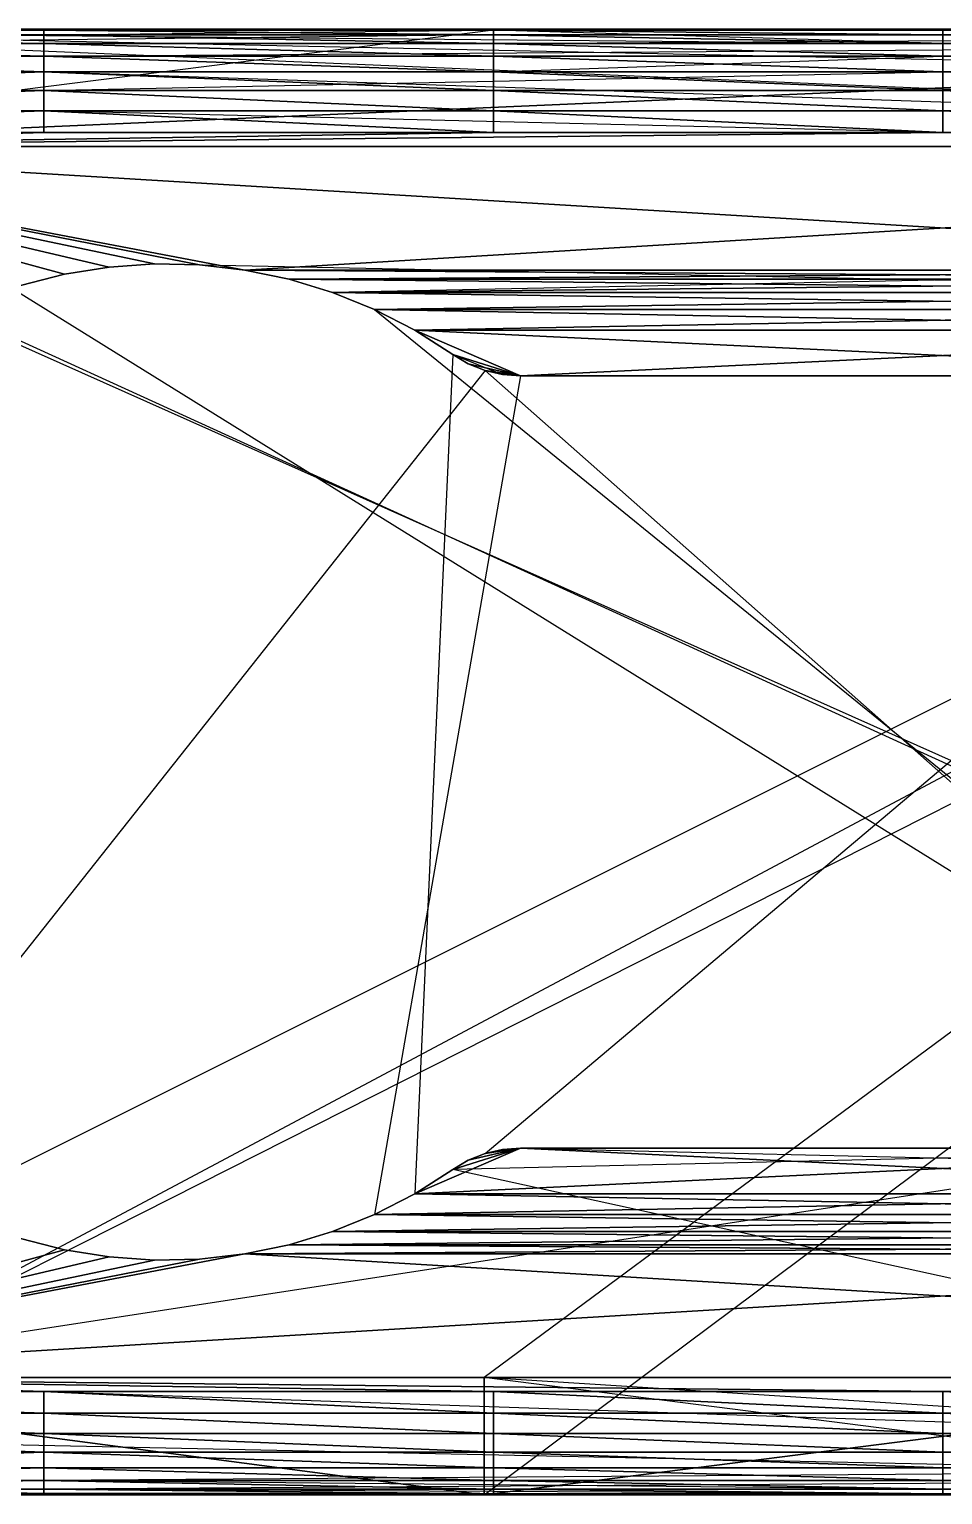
# Model space of a CAD drawing. Extents: x -1 to 48, y -1.5 to 23.
# Drawn here: x 8.25 to 23.5, y -1.47 to 23.01 of the extents above; entities that cross this region are included whole.
import ezdxf

# ---------------------------------------------------------------- set-up
doc = ezdxf.new("R2010")
doc.units = 0
doc.layers.get('0').update_dxf_attribs({"linetype": 'CONTINUOUS'})

msp = doc.modelspace()

# ---------------------------------------------------------------- linework, layer by layer
at = {"color": 7}
for points in [[(46.024, 23.012, 9.791), (0.984, 0.492, 9.791), (-0.974, 0.492, 9.791), (0.984, 21.054, 9.791), (0.984, 0.492, 9.791), (-0.274, 22.554, 9.791), (0.005, 22.75, 9.791), (0.984, 23.012, 9.791), (-0.274, 22.554, 9.791), (0.984, 23.012, 9.791), (0.005, 22.75, 9.791), (0.314, 22.894, 9.791), (0.984, 23.012, 9.791), (0.644, 22.982, 9.791), (0.984, 23.012, 9.791), (0.314, 22.894, 9.791), (0.644, 22.982, 9.791), (47.283, 22.554, 9.791)], [(31.011, 22.301, -2.489), (23.504, 22.564, -2.226), (31.011, 22.564, -2.226), (23.504, 22.773, -1.918), (23.504, 22.564, -2.226), (15.998, 22.773, -1.918), (23.504, 22.773, -1.918), (15.998, 22.919, -1.575), (15.998, 22.773, -1.918), (8.491, 22.919, -1.575), (15.998, 22.919, -1.575), (8.491, 22.998, -1.212), (8.491, 22.919, -1.575), (0.984, 22.982, -1.319), (8.491, 22.998, -1.212), (0.984, 23.012, -0.979), (0.984, 22.982, -1.319), (0.984, 22.982, -1.319), (8.491, 22.919, -1.575), (8.491, 22.998, -1.212), (0.984, 22.982, -1.319), (46.024, 22.033, -2.675)], [(46.024, 23.012, -0.979), (0.984, 23.012, -0.979), (23.504, 22.998, -1.212), (46.024, 23.012, -0.979), (23.504, 22.998, -1.212), (0.984, 23.012, -0.979), (15.998, 22.998, -1.212), (23.504, 22.998, -1.212), (23.504, 22.919, -1.575), (15.998, 22.998, -1.212), (15.998, 22.919, -1.575), (23.504, 22.919, -1.575), (23.504, 22.773, -1.918), (23.504, 22.919, -1.575), (15.998, 22.919, -1.575), (23.504, 22.773, -1.918), (15.998, 22.998, -1.212), (0.984, 23.012, -0.979), (8.491, 22.998, -1.212), (15.998, 22.998, -1.212), (15.998, 22.919, -1.575), (15.998, 22.998, -1.212), (8.491, 22.998, -1.212), (15.998, 22.919, -1.575), (0.984, 22.75, -1.958)], [(0.984, 23.012, -0.979), (46.024, 23.012, -0.979), (0.984, 23.012, 9.791)], [(0.984, 23.012, 9.791), (46.024, 23.012, -0.979)], [(46.024, 23.012, 9.791), (0.984, 23.012, 9.791), (32.325, 3.561, -2.937)], [(0.984, 21.054, 9.791), (46.024, 23.012, 9.791), (0.984, 21.054, 9.791)], [(0.984, 23.012, 9.791), (46.024, 23.012, 9.791)], [(46.024, 21.054, 9.791), (0.984, 21.054, 9.791), (46.024, 23.012, 9.791)], [(46.024, 23.012, -0.979), (23.504, 22.998, -1.212), (31.011, 22.998, -1.212)], [(38.518, 22.919, -1.575), (8.491, 22.919, -1.575), (15.998, 22.773, -1.918), (15.998, 22.919, -1.575), (8.491, 22.919, -1.575), (15.998, 22.998, -1.212), (23.504, 22.919, -1.575), (23.504, 22.998, -1.212), (15.998, 22.998, -1.212), (0.644, 21.054, -2.908)], [(0.901, 22.972, -1.365), (46.364, 21.054, -2.908)], [(31.011, 21.992, -2.698), (23.504, 22.301, -2.489), (31.011, 22.301, -2.489), (23.504, 22.564, -2.226), (23.504, 22.301, -2.489), (15.998, 22.564, -2.226), (23.504, 22.564, -2.226), (15.998, 22.773, -1.918), (15.998, 22.564, -2.226), (8.491, 22.773, -1.918), (15.998, 22.773, -1.918), (8.491, 22.919, -1.575), (8.491, 22.773, -1.918), (0.984, 22.894, -1.649), (8.491, 22.919, -1.575), (0.984, 22.982, -1.319)], [(0.984, 22.894, -1.649), (8.491, 22.773, -1.918), (8.491, 22.919, -1.575), (0.984, 22.894, -1.649)], [(0.984, 22.75, -1.958), (8.491, 22.773, -1.918), (0.984, 22.894, -1.649), (8.491, 22.773, -1.918), (0.984, 22.75, -1.958), (8.491, 22.564, -2.226), (8.491, 22.773, -1.918), (15.998, 22.564, -2.226), (8.491, 22.564, -2.226), (15.998, 22.301, -2.489), (15.998, 22.564, -2.226), (23.504, 22.301, -2.489), (15.998, 22.301, -2.489), (23.504, 21.992, -2.698), (23.504, 22.301, -2.489), (31.011, 21.992, -2.698), (23.504, 21.992, -2.698), (31.011, 21.65, -2.844)], [(38.518, 22.773, -1.918), (15.998, 22.773, -1.918), (23.504, 22.564, -2.226), (23.504, 22.773, -1.918), (15.998, 22.773, -1.918), (8.491, 22.773, -1.918), (8.491, 22.564, -2.226), (15.998, 22.564, -2.226), (8.491, 22.773, -1.918), (15.998, 22.773, -1.918), (8.491, 22.773, -1.918), (15.998, 22.564, -2.226), (15.998, 22.773, -1.918), (38.518, 22.919, -1.575)], [(31.011, 22.564, -2.226), (23.504, 22.564, -2.226), (15.998, 22.564, -2.226), (15.998, 22.301, -2.489), (23.504, 22.301, -2.489), (15.998, 22.564, -2.226), (23.504, 22.564, -2.226), (15.998, 22.564, -2.226), (23.504, 22.301, -2.489), (23.504, 22.564, -2.226), (8.491, 22.564, -2.226), (8.491, 22.301, -2.489), (15.998, 22.301, -2.489), (8.491, 22.564, -2.226), (38.518, 22.773, -1.918)], [(46.257, 22.998, 3.427), (15.847, 0.492, 9.791), (15.847, 0.492, 4.896), (15.847, -1.466, 9.791), (15.847, 0.492, 9.791), (15.847, -1.466, 9.791), (15.847, 0.492, 4.896), (15.847, -1.466, 4.896), (15.847, -1.466, 9.791), (31.216, 0.492, 4.896)], [(31.011, 22.919, -1.575), (23.504, 22.998, -1.212), (23.504, 22.919, -1.575), (31.011, 22.919, -1.575)], [(31.011, 22.919, -1.575), (23.504, 22.998, -1.212), (31.011, 22.919, -1.575)], [(31.011, 22.998, -1.212), (23.504, 22.998, -1.212), (38.518, 22.919, -1.575)], [(31.011, 22.773, -1.918), (23.504, 22.919, -1.575), (23.504, 22.773, -1.918), (31.011, 22.773, -1.918)], [(31.011, 22.773, -1.918), (23.504, 22.919, -1.575), (31.011, 22.773, -1.918)], [(31.011, 22.919, -1.575), (23.504, 22.919, -1.575), (38.518, 22.773, -1.918)], [(31.011, 22.773, -1.918), (23.504, 22.773, -1.918), (31.011, 22.564, -2.226)], [(46.467, 22.76, -1.832), (0.984, -1.466, 9.791)], [(0.984, 22.554, -2.238), (8.491, 22.564, -2.226), (0.984, 22.75, -1.958), (8.491, 22.564, -2.226), (0.984, 22.554, -2.238), (8.491, 22.301, -2.489), (8.491, 22.564, -2.226), (15.998, 22.301, -2.489), (8.491, 22.301, -2.489), (15.998, 21.992, -2.698), (15.998, 22.301, -2.489), (23.504, 21.992, -2.698), (15.998, 21.992, -2.698), (23.504, 21.65, -2.844), (23.504, 21.992, -2.698), (31.011, 21.65, -2.844), (23.504, 21.65, -2.844), (31.011, 21.286, -2.924)], [(38.518, 21.286, -2.924), (0.984, 22.554, -2.238)], [(0.984, 22.313, -2.479), (8.491, 22.301, -2.489), (0.984, 22.554, -2.238), (8.491, 22.301, -2.489), (0.984, 22.313, -2.479)], [(38.518, 22.301, -2.489), (15.998, 22.301, -2.489), (15.998, 21.992, -2.698), (23.504, 21.992, -2.698), (15.998, 22.301, -2.489), (23.504, 22.564, -2.226), (31.011, 22.301, -2.489)], [(0.984, 22.033, -2.675), (8.491, 22.301, -2.489), (8.491, 21.992, -2.698), (0.984, 22.033, -2.675)], [(0.984, 21.054, -2.937), (8.491, 21.286, -2.924), (15.998, 21.286, -2.924), (0.984, 21.054, -2.937), (23.504, 21.286, -2.924), (15.998, 21.286, -2.924), (15.998, 21.65, -2.844), (23.504, 21.286, -2.924), (23.504, 21.65, -2.844), (15.998, 21.65, -2.844), (15.998, 21.992, -2.698), (15.998, 21.65, -2.844), (23.504, 21.65, -2.844), (15.998, 21.992, -2.698), (15.998, 21.992, -2.698), (8.491, 21.992, -2.698), (15.998, 21.65, -2.844), (15.998, 21.992, -2.698), (15.998, 21.992, -2.698), (8.491, 22.301, -2.489), (8.491, 21.992, -2.698), (15.998, 21.992, -2.698), (8.491, 21.992, -2.698), (8.491, 22.301, -2.489), (0.984, 22.033, -2.675), (8.491, 21.992, -2.698), (8.491, 21.992, -2.698), (0.984, 21.724, -2.819), (8.491, 21.65, -2.844), (8.491, 21.992, -2.698), (15.998, 21.65, -2.844), (8.491, 21.65, -2.844), (15.998, 21.286, -2.924), (15.998, 21.65, -2.844), (23.504, 21.286, -2.924), (15.998, 21.65, -2.844), (15.998, 21.286, -2.924), (23.504, 21.286, -2.924), (8.491, 21.65, -2.844), (0.984, 21.394, -2.908), (8.491, 21.286, -2.924), (8.491, 21.65, -2.844), (15.998, 21.286, -2.924), (8.491, 21.286, -2.924), (0.984, 21.054, -2.937), (15.998, 21.286, -2.924), (15.998, 21.286, -2.924), (8.491, 21.65, -2.844), (8.491, 21.286, -2.924), (15.998, 21.286, -2.924), (0.984, 21.054, -2.937), (46.024, 21.054, -2.937), (23.504, 21.286, -2.924), (0.984, 21.054, -2.937), (23.504, 21.286, -2.924), (46.024, 21.054, -2.937)], [(31.011, 21.286, -2.924), (23.504, 21.286, -2.924), (23.504, 21.65, -2.844), (23.504, 21.286, -2.924), (31.011, 21.286, -2.924), (23.504, 21.65, -2.844), (23.504, 21.992, -2.698), (23.504, 21.65, -2.844), (31.011, 21.65, -2.844), (23.504, 21.992, -2.698), (8.491, 21.992, -2.698), (8.491, 21.65, -2.844), (15.998, 21.65, -2.844), (8.491, 21.992, -2.698), (23.504, 22.301, -2.489), (23.504, 21.992, -2.698), (31.011, 21.992, -2.698), (23.504, 22.301, -2.489), (31.011, 22.301, -2.489), (23.504, 22.301, -2.489), (31.011, 21.992, -2.698)], [(0.984, 21.724, -2.819), (8.491, 21.992, -2.698), (8.491, 21.65, -2.844), (0.984, 21.724, -2.819)], [(0.984, 21.394, -2.908), (8.491, 21.65, -2.844), (8.491, 21.286, -2.924), (0.984, 21.394, -2.908)], [(0.901, -1.426, -1.365), (46.024, 21.394, -2.908)], [(47.731, 0.05, -1.832), (0.644, 21.054, -2.908)], [(46.024, 21.054, -2.937), (0.984, 21.054, -2.937), (35.165, 18.991, -2.937), (11.844, 18.991, -2.937), (0.984, 21.054, -2.937), (11.092, 19.077, -2.937), (11.844, 18.991, -2.937), (11.844, 18.991, -2.937), (35.165, 18.991, -2.937), (0.984, 21.054, -2.937), (11.844, 18.991, -2.937), (11.844, 18.991, -2.937), (34.423, 18.838, -2.937)], [(8.098, 18.732, -2.937), (8.832, 18.92, -2.937), (0.984, 21.054, -2.937)], [(0.984, 21.054, -2.937), (8.832, 18.92, -2.937), (9.579, 19.041, -2.937), (0.984, 21.054, -2.937), (10.335, 19.093, -2.937), (0.984, 21.054, -2.937), (9.579, 19.041, -2.937), (10.335, 19.093, -2.937), (10.335, 19.093, -2.937), (11.092, 19.077, -2.937), (0.984, 21.054, -2.937), (10.335, 19.093, -2.937), (33.699, 18.618, -2.937), (13.31, 18.618, -2.937), (32.997, 18.333, -2.937)], [(31.216, -1.466, 4.896), (15.847, -1.466, 4.896), (46.024, 21.054, 0), (0.984, 21.054, 0), (46.024, 21.054, 9.791)], [(46.024, 21.054, 9.791), (0.984, 21.054, 0), (0.984, 21.054, 9.791), (46.024, 21.054, 9.791), (0.984, 21.054, 0), (0.984, 0.492, 0), (0.984, 21.054, 9.791), (0.984, 21.054, 0), (0.984, 21.054, 9.791), (0.984, 0.492, 0), (0.984, 0.492, 9.791), (0.984, 21.054, 9.791), (46.024, 0.492, 0)], [(0.984, 21.054, 0), (8.832, 18.92, 0), (8.098, 18.732, 0), (8.832, 18.92, 0), (0.984, 21.054, 0), (9.579, 19.041, 0), (8.832, 18.92, 0), (9.579, 19.041, 0), (0.984, 21.054, 0), (10.335, 19.093, 0), (9.579, 19.041, 0), (10.335, 19.093, 0), (0.984, 21.054, 0), (11.092, 19.077, 0), (10.335, 19.093, 0), (11.092, 19.077, 0), (0.984, 21.054, 0), (11.844, 18.991, 0), (11.092, 19.077, 0), (11.844, 18.991, 0), (0.984, 21.054, 0), (46.024, 21.054, 0), (11.844, 18.991, 0), (35.165, 18.991, 0)], [(35.165, 18.991, 0), (11.844, 18.991, 0), (46.024, 21.054, 0)], [(8.098, 18.732, 0), (8.832, 18.92, 0), (8.098, 18.732, -2.937), (8.832, 18.92, -2.937), (8.832, 18.92, 0), (9.579, 19.041, 0), (8.832, 18.92, -2.937), (9.579, 19.041, -2.937), (9.579, 19.041, 0), (10.335, 19.093, 0), (9.579, 19.041, -2.937), (10.335, 19.093, -2.937), (10.335, 19.093, 0), (11.092, 19.077, 0), (10.335, 19.093, -2.937), (11.092, 19.077, -2.937), (11.092, 19.077, 0), (11.844, 18.991, 0), (11.092, 19.077, -2.937), (11.844, 18.991, -2.937), (11.844, 18.991, 0), (12.585, 18.838, 0), (11.844, 18.991, -2.937), (12.585, 18.838, -2.937), (12.585, 18.838, 0), (13.31, 18.618, 0), (12.585, 18.838, -2.937), (13.31, 18.618, -2.937), (13.31, 18.618, 0), (14.011, 18.333, 0), (13.31, 18.618, -2.937), (14.011, 18.333, -2.937), (14.011, 18.333, 0), (14.684, 17.985, 0), (14.011, 18.333, -2.937), (14.684, 17.985, -2.937), (14.684, 17.985, 0), (15.322, 17.578, 0), (14.684, 17.985, -2.937), (15.322, 17.578, -2.937), (14.684, 17.985, -2.937), (15.322, 17.578, 0), (15.322, 17.578, -2.937), (14.684, 3.561, -2.937), (14.011, 3.213, 0), (14.011, 3.213, -2.937), (14.684, 3.561, -2.937), (14.011, 3.213, -2.937), (13.31, 2.928, 0), (13.31, 2.928, -2.937), (14.011, 3.213, -2.937), (13.31, 2.928, -2.937), (12.585, 2.708, 0), (12.585, 2.708, -2.937), (13.31, 2.928, -2.937), (12.585, 2.708, -2.937), (11.844, 2.555, 0), (11.844, 2.555, -2.937), (12.585, 2.708, -2.937), (11.844, 2.555, -2.937), (11.092, 2.469, 0), (11.092, 2.469, -2.937), (11.844, 2.555, -2.937), (11.092, 2.469, -2.937), (10.335, 2.453, 0), (10.335, 2.453, -2.937), (11.092, 2.469, -2.937), (10.335, 2.453, -2.937), (9.579, 2.505, 0), (9.579, 2.505, -2.937), (10.335, 2.453, -2.937), (9.579, 2.505, -2.937), (8.832, 2.626, 0), (8.832, 2.626, -2.937), (9.579, 2.505, -2.937), (8.832, 2.626, -2.937), (8.098, 2.814, 0)], [(8.098, 18.732, -2.937), (8.832, 18.92, 0), (8.832, 18.92, -2.937), (8.098, 18.732, -2.937), (8.832, 18.92, -2.937), (9.579, 19.041, 0), (9.579, 19.041, -2.937), (8.832, 18.92, -2.937), (9.579, 19.041, -2.937), (10.335, 19.093, 0), (10.335, 19.093, -2.937), (9.579, 19.041, -2.937), (10.335, 19.093, -2.937), (11.092, 19.077, 0), (11.092, 19.077, -2.937), (10.335, 19.093, -2.937), (11.092, 19.077, -2.937), (11.844, 18.991, 0), (11.844, 18.991, -2.937), (11.092, 19.077, -2.937), (11.844, 18.991, -2.937), (12.585, 18.838, 0), (12.585, 18.838, -2.937), (11.844, 18.991, -2.937), (12.585, 18.838, -2.937), (13.31, 18.618, 0), (13.31, 18.618, -2.937), (12.585, 18.838, -2.937), (13.31, 18.618, -2.937), (14.011, 18.333, 0), (14.011, 18.333, -2.937), (13.31, 18.618, -2.937), (14.011, 18.333, -2.937), (14.684, 17.985, 0), (14.684, 17.985, -2.937), (14.011, 18.333, -2.937), (31.686, 3.968, -2.937)], [(36.674, 19.093, 0), (13.31, 18.618, 0), (33.699, 18.618, 0), (14.011, 18.333, 0), (13.31, 18.618, 0), (14.011, 18.333, 0), (32.997, 18.333, 0), (14.684, 17.985, 0), (14.011, 18.333, 0), (32.325, 17.985, 0)], [(35.165, 18.991, -2.937), (11.844, 18.991, -2.937), (11.844, 18.991, -2.937), (12.585, 18.838, -2.937), (34.423, 18.838, -2.937), (11.844, 18.991, -2.937), (34.423, 18.838, -2.937), (12.585, 18.838, -2.937), (33.699, 18.618, -2.937)], [(35.165, 18.991, 0), (12.585, 18.838, 0), (11.844, 18.991, 0), (35.165, 18.991, 0)], [(34.423, 18.838, 0), (12.585, 18.838, 0), (35.165, 18.991, 0), (12.585, 18.838, 0), (34.423, 18.838, 0), (13.31, 18.618, 0), (12.585, 18.838, 0), (13.31, 18.618, 0), (34.423, 18.838, 0)], [(33.699, 18.618, -2.937), (12.585, 18.838, -2.937), (13.31, 18.618, -2.937), (33.699, 18.618, -2.937)], [(32.997, 18.333, -2.937), (13.31, 18.618, -2.937), (14.011, 18.333, -2.937), (32.997, 18.333, -2.937)], [(33.699, 18.618, 0), (13.31, 18.618, 0), (14.011, 18.333, 0), (33.699, 18.618, 0)], [(32.325, 17.985, -2.937), (14.011, 18.333, -2.937), (14.684, 17.985, -2.937), (32.325, 17.985, -2.937)], [(32.997, 18.333, -2.937), (14.011, 18.333, -2.937), (32.325, 17.985, -2.937)], [(32.997, 18.333, 0), (14.011, 18.333, 0), (14.684, 17.985, 0), (32.997, 18.333, 0)], [(32.997, 18.333, -2.937), (14.684, 17.985, -2.937), (15.322, 17.578, -2.937), (16.45, 17.221, -2.937), (14.684, 17.985, -2.937), (16.45, 17.221, -2.937), (15.322, 17.578, -2.937), (15.58, 17.425, -2.937), (16.45, 17.221, -2.937), (15.859, 17.312, -2.937), (16.45, 17.221, -2.937), (15.58, 17.425, -2.937), (15.859, 17.312, -2.937), (15.859, 17.312, -2.937), (16.151, 17.244, -2.937), (16.45, 17.221, -2.937), (15.859, 17.312, -2.937), (30.559, 4.325, -2.937)], [(30.559, 17.221, 0), (16.45, 17.221, 0), (16.45, 17.221, 0), (14.684, 17.985, 0), (32.325, 17.985, 0), (16.45, 17.221, 0), (16.45, 17.221, 0), (15.322, 17.578, 0), (14.684, 17.985, 0), (16.45, 17.221, 0), (16.45, 17.221, 0), (15.58, 17.425, 0), (15.322, 17.578, 0), (16.45, 17.221, 0), (16.45, 17.221, 0), (15.859, 17.312, 0), (15.58, 17.425, 0), (16.45, 17.221, 0), (16.45, 17.221, 0), (16.151, 17.244, 0), (15.859, 17.312, 0), (16.45, 17.221, 0), (14.011, 3.213, 0), (32.997, 3.213, 0), (13.31, 2.928, 0), (14.011, 3.213, 0), (13.31, 2.928, 0), (33.699, 2.928, 0), (12.585, 2.708, 0), (13.31, 2.928, 0), (12.585, 2.708, 0), (34.423, 2.708, 0), (11.844, 2.555, 0), (12.585, 2.708, 0), (35.165, 2.555, 0)], [(30.559, 17.221, -2.937), (14.684, 17.985, -2.937), (16.45, 17.221, -2.937), (30.559, 17.221, -2.937)], [(32.325, 17.985, -2.937), (14.684, 17.985, -2.937), (30.559, 17.221, -2.937)], [(32.325, 17.985, 0), (14.684, 17.985, 0), (16.45, 17.221, 0), (32.325, 17.985, 0)], [(30.559, 17.221, 0), (16.45, 17.221, -2.937), (16.45, 17.221, 0), (30.559, 17.221, 0), (16.45, 17.221, -2.937), (16.151, 17.244, -2.937), (16.45, 17.221, 0), (16.45, 17.221, -2.937), (16.45, 17.221, 0), (16.151, 17.244, -2.937), (16.151, 17.244, 0), (16.45, 17.221, 0), (16.151, 17.244, 0), (16.151, 17.244, -2.937), (15.859, 17.312, -2.937), (16.151, 17.244, 0), (15.859, 17.312, 0), (15.859, 17.312, -2.937), (15.58, 17.425, -2.937), (15.859, 17.312, 0), (15.58, 17.425, 0), (15.58, 17.425, -2.937), (15.322, 17.578, -2.937), (15.58, 17.425, 0), (15.322, 17.578, 0), (15.58, 17.425, 0), (15.322, 17.578, -2.937), (15.322, 17.578, 0), (16.151, 17.244, 0), (15.859, 17.312, -2.937), (15.859, 17.312, 0), (16.151, 17.244, 0), (15.859, 17.312, 0), (15.58, 17.425, -2.937), (15.58, 17.425, 0), (15.859, 17.312, 0), (0.984, -1.466, -0.979), (15.847, -1.466, 4.896), (46.024, -1.466, -0.979), (0.984, -1.466, -0.979)], [(30.559, 4.325, -2.937), (16.45, 4.325, 0), (16.45, 4.325, -2.937), (30.559, 4.325, -2.937), (15.322, 3.968, -2.937), (15.58, 4.122, -2.937), (15.322, 3.968, 0), (15.322, 3.968, -2.937), (15.322, 3.968, 0), (15.58, 4.122, -2.937), (15.58, 4.122, 0), (15.322, 3.968, 0), (15.58, 4.122, 0), (15.58, 4.122, -2.937), (15.859, 4.234, -2.937), (15.58, 4.122, 0), (15.859, 4.234, 0), (15.859, 4.234, -2.937), (16.151, 4.302, -2.937), (15.859, 4.234, 0), (16.151, 4.302, 0), (16.151, 4.302, -2.937), (16.45, 4.325, -2.937), (16.151, 4.302, 0), (16.45, 4.325, 0), (16.151, 4.302, 0), (16.45, 4.325, -2.937), (16.45, 4.325, 0), (15.58, 4.122, 0), (15.859, 4.234, -2.937), (15.859, 4.234, 0), (15.58, 4.122, 0), (15.859, 4.234, 0), (16.151, 4.302, -2.937), (16.151, 4.302, 0), (15.859, 4.234, 0), (31.686, 17.578, -2.937)], [(30.559, 17.221, -2.937), (16.45, 17.221, -2.937), (30.559, 17.221, 0)], [(47.743, 7.346, -1.918), (0.984, 0.152, -2.908), (8.491, 0.26, -2.924), (0.984, 0.492, -2.937)], [(32.325, 3.561, 0), (14.684, 3.561, 0), (30.559, 4.325, 0), (16.45, 4.325, 0), (14.684, 3.561, 0), (15.322, 3.968, 0), (16.45, 4.325, 0), (15.58, 4.122, 0), (16.45, 4.325, 0), (15.322, 3.968, 0), (15.58, 4.122, 0), (15.58, 4.122, 0), (15.859, 4.234, 0), (16.45, 4.325, 0), (15.58, 4.122, 0), (16.45, 4.325, 0), (15.859, 4.234, 0), (16.151, 4.302, 0), (16.45, 4.325, 0), (14.684, 3.561, 0), (32.325, 3.561, 0), (14.011, 3.213, 0), (14.684, 3.561, 0), (14.011, 3.213, 0), (32.325, 3.561, 0)], [(30.559, 4.325, -2.937), (16.45, 4.325, -2.937), (16.45, 4.325, -2.937), (14.684, 3.561, -2.937), (32.325, 3.561, -2.937), (16.45, 4.325, -2.937), (16.45, 4.325, -2.937), (15.322, 3.968, -2.937), (14.684, 3.561, -2.937), (16.45, 4.325, -2.937), (16.45, 4.325, -2.937), (15.58, 4.122, -2.937), (15.322, 3.968, -2.937), (16.45, 4.325, -2.937), (16.45, 4.325, -2.937), (15.859, 4.234, -2.937), (15.58, 4.122, -2.937), (16.45, 4.325, -2.937), (16.45, 4.325, -2.937), (16.151, 4.302, -2.937), (15.859, 4.234, -2.937), (16.45, 4.325, -2.937), (31.686, 3.968, -2.937)], [(30.559, 4.325, 0), (14.684, 3.561, 0), (16.45, 4.325, 0), (30.559, 4.325, 0)], [(32.325, 3.561, -2.937), (16.45, 4.325, -2.937), (32.325, 3.561, -2.937)], [(30.559, 4.325, 0), (16.45, 4.325, 0), (30.559, 4.325, -2.937)], [(31.216, 0.492, 4.896), (15.322, 3.968, 0), (14.684, 3.561, 0), (15.322, 3.968, -2.937), (15.322, 3.968, 0), (15.322, 3.968, -2.937), (14.684, 3.561, 0), (14.684, 3.561, -2.937), (15.322, 3.968, -2.937), (14.684, 3.561, -2.937), (14.684, 3.561, 0), (14.011, 3.213, 0), (14.684, 3.561, -2.937), (14.011, 3.213, -2.937), (14.011, 3.213, 0), (13.31, 2.928, 0), (14.011, 3.213, -2.937), (13.31, 2.928, -2.937), (13.31, 2.928, 0), (12.585, 2.708, 0), (13.31, 2.928, -2.937), (12.585, 2.708, -2.937), (12.585, 2.708, 0), (11.844, 2.555, 0), (12.585, 2.708, -2.937), (11.844, 2.555, -2.937), (11.844, 2.555, 0), (11.092, 2.469, 0), (11.844, 2.555, -2.937), (11.092, 2.469, -2.937), (11.092, 2.469, 0), (10.335, 2.453, 0), (11.092, 2.469, -2.937), (10.335, 2.453, -2.937), (10.335, 2.453, 0), (9.579, 2.505, 0), (10.335, 2.453, -2.937), (9.579, 2.505, -2.937), (9.579, 2.505, 0), (8.832, 2.626, 0), (9.579, 2.505, -2.937), (8.832, 2.626, -2.937), (8.832, 2.626, 0), (8.098, 2.814, 0), (8.832, 2.626, -2.937), (8.098, 2.814, -2.937)], [(32.997, 3.213, -2.937), (14.684, 3.561, -2.937), (14.011, 3.213, -2.937), (32.997, 3.213, -2.937)], [(32.325, 3.561, -2.937), (14.684, 3.561, -2.937), (32.997, 3.213, -2.937)], [(33.699, 2.928, -2.937), (14.011, 3.213, -2.937), (13.31, 2.928, -2.937), (33.699, 2.928, -2.937)], [(32.997, 3.213, 0), (14.011, 3.213, 0), (13.31, 2.928, 0), (32.997, 3.213, 0)], [(32.997, 3.213, -2.937), (14.011, 3.213, -2.937), (33.699, 2.928, -2.937)], [(34.423, 2.708, -2.937), (11.844, 2.555, -2.937), (11.092, 2.469, -2.937), (0.984, 0.492, -2.937), (11.844, 2.555, -2.937), (0.984, 0.492, -2.937), (11.092, 2.469, -2.937), (10.335, 2.453, -2.937), (0.984, 0.492, -2.937), (9.579, 2.505, -2.937), (0.984, 0.492, -2.937), (10.335, 2.453, -2.937), (9.579, 2.505, -2.937), (9.579, 2.505, -2.937), (8.832, 2.626, -2.937), (0.984, 0.492, -2.937), (9.579, 2.505, -2.937), (0.984, 0.492, -2.937), (8.832, 2.626, -2.937), (8.098, 2.814, -2.937)], [(8.098, 2.814, 0), (8.832, 2.626, 0), (0.984, 0.492, 0)], [(8.098, 2.814, -2.937), (8.832, 2.626, -2.937), (8.098, 2.814, -2.937)], [(35.165, 2.555, -2.937), (12.585, 2.708, -2.937), (11.844, 2.555, -2.937), (35.165, 2.555, -2.937)], [(34.423, 2.708, 0), (12.585, 2.708, 0), (11.844, 2.555, 0), (34.423, 2.708, 0)], [(34.423, 2.708, -2.937), (13.31, 2.928, -2.937), (12.585, 2.708, -2.937), (34.423, 2.708, -2.937)], [(33.699, 2.928, 0), (13.31, 2.928, 0), (12.585, 2.708, 0), (33.699, 2.928, 0)], [(34.423, 2.708, -2.937), (12.585, 2.708, -2.937), (35.165, 2.555, -2.937)], [(33.699, 2.928, -2.937), (13.31, 2.928, -2.937), (34.423, 2.708, -2.937)], [(0.984, 0.492, 0), (8.832, 2.626, 0), (9.579, 2.505, 0), (0.984, 0.492, 0)], [(46.024, 0.492, -2.937), (11.844, 2.555, -2.937), (0.984, 0.492, -2.937), (46.024, 0.492, -2.937)], [(35.165, 2.555, 0), (11.844, 2.555, 0), (0.984, 0.492, 0), (35.165, 2.555, 0)], [(0.984, 0.492, 0), (11.844, 2.555, 0), (35.165, 2.555, 0), (0.984, 0.492, 0)], [(0.984, 0.492, 0), (11.092, 2.469, 0), (11.844, 2.555, 0), (0.984, 0.492, 0)], [(0.984, 0.492, 0), (9.579, 2.505, 0), (10.335, 2.453, 0), (0.984, 0.492, 0)], [(0.984, 0.492, 0), (10.335, 2.453, 0), (11.092, 2.469, 0), (0.984, 0.492, 0)], [(35.165, 2.555, -2.937), (11.844, 2.555, -2.937), (46.024, 0.492, -2.937)], [(31.011, -0.755, -2.489), (23.504, -0.446, -2.698), (31.011, -0.446, -2.698), (23.504, -0.104, -2.844), (23.504, -0.446, -2.698), (15.998, -0.104, -2.844), (23.504, -0.104, -2.844), (15.998, 0.26, -2.924), (15.998, -0.104, -2.844), (8.491, 0.26, -2.924), (15.998, 0.26, -2.924), (0.984, 0.492, -2.937), (8.491, 0.26, -2.924), (8.491, 0.26, -2.924), (15.998, -0.104, -2.844), (15.998, 0.26, -2.924), (8.491, 0.26, -2.924), (46.024, -1.008, -2.238)], [(46.024, 0.492, -2.937), (0.984, 0.492, -2.937), (23.504, 0.26, -2.924), (46.024, 0.492, -2.937), (23.504, 0.26, -2.924), (0.984, 0.492, -2.937), (15.998, 0.26, -2.924), (23.504, 0.26, -2.924), (23.504, -0.104, -2.844), (23.504, 0.26, -2.924), (15.998, 0.26, -2.924), (23.504, -0.104, -2.844), (23.504, -0.446, -2.698), (23.504, -0.104, -2.844), (15.998, -0.104, -2.844), (23.504, -0.446, -2.698), (38.518, -0.446, -2.698)], [(46.364, -1.436, 9.791), (15.847, 0.492, 9.791), (15.847, -1.466, 9.791), (0.984, 0.492, 9.791), (15.847, 0.492, 9.791), (0.984, 0.492, 9.791), (15.847, -1.466, 9.791), (0.984, -1.466, 9.791), (0.984, 0.492, 9.791), (47.983, 0.492, 9.791)], [(46.024, 0.492, 9.791), (15.847, 0.492, 9.791), (0.984, 0.492, 9.791), (15.847, 0.492, 4.896), (15.847, 0.492, 9.791), (15.847, 0.492, 4.896), (0.984, 0.492, 9.791), (0.984, 0.492, 0), (15.847, 0.492, 4.896), (46.024, 0.492, 0), (15.847, 0.492, 4.896), (0.984, 0.492, 0), (46.024, 0.492, 0)], [(46.024, 0.492, 0), (0.984, 0.492, 0)], [(31.216, -1.466, 4.896), (15.847, 0.492, 4.896), (31.216, 0.492, 4.896), (15.847, -1.466, 4.896), (15.847, 0.492, 4.896), (15.847, -1.466, 4.896), (31.216, 0.492, 4.896)], [(31.216, 0.492, 4.896), (15.847, 0.492, 4.896), (46.024, 0.492, 0)], [(46.024, 0.492, -2.937), (23.504, 0.26, -2.924), (31.011, 0.26, -2.924)], [(0.984, 0.152, -2.908), (8.491, -0.104, -2.844), (8.491, 0.26, -2.924), (0.984, 0.152, -2.908)], [(31.011, -1.018, -2.226), (23.504, -0.755, -2.489), (31.011, -0.755, -2.489), (23.504, -0.446, -2.698), (23.504, -0.755, -2.489), (15.998, -0.446, -2.698), (23.504, -0.446, -2.698), (15.998, -0.104, -2.844), (15.998, -0.446, -2.698), (8.491, -0.104, -2.844), (15.998, -0.104, -2.844), (8.491, 0.26, -2.924), (8.491, -0.104, -2.844), (8.491, -0.104, -2.844), (15.998, -0.446, -2.698), (15.998, -0.104, -2.844), (8.491, -0.104, -2.844), (8.491, -0.104, -2.844), (8.491, -0.446, -2.698), (15.998, -0.446, -2.698), (8.491, -0.104, -2.844), (0.984, -0.178, -2.819)], [(31.011, -0.104, -2.844), (23.504, 0.26, -2.924), (23.504, -0.104, -2.844), (31.011, -0.104, -2.844)], [(31.011, -0.104, -2.844), (23.504, 0.26, -2.924), (31.011, -0.104, -2.844)], [(31.011, 0.26, -2.924), (23.504, 0.26, -2.924), (38.518, -0.104, -2.844)], [(0.984, -0.178, -2.819), (8.491, -0.104, -2.844), (0.984, 0.152, -2.908), (8.491, -0.104, -2.844), (0.984, -0.178, -2.819), (8.491, -0.446, -2.698), (8.491, -0.104, -2.844), (15.998, -0.446, -2.698), (8.491, -0.446, -2.698), (15.998, -0.755, -2.489), (15.998, -0.446, -2.698), (23.504, -0.755, -2.489), (15.998, -0.755, -2.489), (23.504, -1.018, -2.226), (23.504, -0.755, -2.489), (31.011, -1.018, -2.226), (23.504, -1.018, -2.226), (31.011, -1.227, -1.918)], [(0.984, -0.487, -2.675), (8.491, -0.446, -2.698), (0.984, -0.178, -2.819), (8.491, -0.446, -2.698), (0.984, -0.487, -2.675), (8.491, -0.755, -2.489), (8.491, -0.446, -2.698), (15.998, -0.755, -2.489), (8.491, -0.755, -2.489), (15.998, -1.018, -2.226), (15.998, -0.755, -2.489), (23.504, -1.018, -2.226), (15.998, -1.018, -2.226), (23.504, -1.227, -1.918), (23.504, -1.018, -2.226), (31.011, -1.227, -1.918), (23.504, -1.227, -1.918), (31.011, -1.373, -1.575)], [(31.011, -0.104, -2.844), (23.504, -0.104, -2.844), (31.011, -0.446, -2.698)], [(46.024, -1.436, -1.319), (0.984, -0.487, -2.675)], [(0.984, -0.767, -2.479), (8.491, -0.755, -2.489), (0.984, -0.487, -2.675), (8.491, -0.755, -2.489), (0.984, -0.767, -2.479)], [(38.518, -0.446, -2.698), (23.504, -0.755, -2.489), (23.504, -0.446, -2.698), (15.998, -0.446, -2.698), (23.504, -0.755, -2.489), (15.998, -0.755, -2.489), (23.504, -0.755, -2.489), (15.998, -0.446, -2.698), (15.998, -0.755, -2.489), (8.491, -0.755, -2.489), (15.998, -0.755, -2.489), (8.491, -0.446, -2.698), (8.491, -0.755, -2.489), (31.011, -0.755, -2.489)], [(31.011, -0.446, -2.698), (23.504, -0.446, -2.698), (31.011, -0.755, -2.489), (23.504, -1.018, -2.226), (15.998, -0.755, -2.489), (15.998, -1.018, -2.226), (23.504, -1.018, -2.226), (31.011, -1.018, -2.226)], [(0.984, -1.008, -2.238), (8.491, -0.755, -2.489), (8.491, -1.018, -2.226), (0.984, -1.008, -2.238)], [(0.984, -1.466, -0.979), (8.491, -1.452, -1.212), (15.998, -1.452, -1.212), (0.984, -1.466, -0.979), (23.504, -1.452, -1.212), (15.998, -1.452, -1.212), (15.998, -1.373, -1.575), (23.504, -1.452, -1.212), (23.504, -1.373, -1.575), (15.998, -1.373, -1.575), (15.998, -1.227, -1.918), (23.504, -1.373, -1.575), (23.504, -1.227, -1.918), (15.998, -1.227, -1.918), (15.998, -1.018, -2.226), (15.998, -1.227, -1.918), (23.504, -1.227, -1.918), (15.998, -1.018, -2.226), (15.998, -1.018, -2.226), (8.491, -1.018, -2.226), (15.998, -1.227, -1.918), (15.998, -1.018, -2.226), (15.998, -1.018, -2.226), (8.491, -0.755, -2.489), (8.491, -1.018, -2.226), (15.998, -1.018, -2.226), (8.491, -1.018, -2.226), (8.491, -0.755, -2.489), (0.984, -1.008, -2.238), (8.491, -1.018, -2.226), (8.491, -1.018, -2.226), (0.984, -1.204, -1.958), (8.491, -1.227, -1.918), (8.491, -1.018, -2.226), (15.998, -1.227, -1.918), (8.491, -1.227, -1.918), (15.998, -1.373, -1.575), (15.998, -1.227, -1.918), (23.504, -1.373, -1.575), (15.998, -1.227, -1.918), (15.998, -1.373, -1.575), (23.504, -1.373, -1.575), (8.491, -1.227, -1.918), (0.984, -1.348, -1.649), (8.491, -1.373, -1.575), (8.491, -1.227, -1.918), (15.998, -1.373, -1.575), (8.491, -1.373, -1.575), (15.998, -1.452, -1.212), (15.998, -1.373, -1.575), (23.504, -1.452, -1.212), (15.998, -1.373, -1.575), (15.998, -1.452, -1.212), (23.504, -1.452, -1.212), (8.491, -1.373, -1.575), (0.984, -1.436, -1.319), (8.491, -1.452, -1.212), (8.491, -1.373, -1.575), (15.998, -1.452, -1.212), (8.491, -1.452, -1.212), (0.984, -1.466, -0.979), (15.998, -1.452, -1.212), (15.998, -1.452, -1.212), (8.491, -1.373, -1.575), (8.491, -1.452, -1.212), (15.998, -1.452, -1.212), (0.984, -1.466, -0.979), (46.024, -1.466, -0.979), (23.504, -1.452, -1.212), (0.984, -1.466, -0.979), (23.504, -1.452, -1.212), (46.024, -1.466, -0.979)], [(31.011, -0.755, -2.489), (23.504, -0.755, -2.489), (31.011, -1.018, -2.226), (23.504, -1.018, -2.226), (31.011, -1.018, -2.226), (23.504, -0.755, -2.489), (23.504, -1.018, -2.226), (38.518, -1.018, -2.226)], [(0.984, -1.204, -1.958), (8.491, -1.018, -2.226), (8.491, -1.227, -1.918), (0.984, -1.204, -1.958)], [(38.518, -1.018, -2.226), (8.491, -1.227, -1.918), (15.998, -1.227, -1.918), (8.491, -1.018, -2.226), (8.491, -1.227, -1.918), (31.011, -1.227, -1.918), (23.504, -1.018, -2.226), (23.504, -1.227, -1.918), (31.011, -1.227, -1.918)], [(46.024, -1.466, 9.791), (0.644, -1.436, 9.791)], [(0.984, -1.348, -1.649), (8.491, -1.227, -1.918), (8.491, -1.373, -1.575), (0.984, -1.348, -1.649)], [(0.984, -1.436, -1.319), (8.491, -1.373, -1.575), (8.491, -1.452, -1.212), (0.984, -1.436, -1.319)], [(0.984, -1.466, 9.791), (15.847, -1.466, 4.896), (0.984, -1.466, -0.979), (15.847, -1.466, 4.896), (0.984, -1.466, 9.791), (15.847, -1.466, 9.791), (15.847, -1.466, 4.896), (15.847, -1.466, 4.896), (31.216, -1.466, 4.896)], [(31.011, -1.227, -1.918), (8.491, -1.373, -1.575), (15.998, -1.373, -1.575), (8.491, -1.227, -1.918), (8.491, -1.373, -1.575), (38.518, -1.373, -1.575)], [(46.024, -1.466, -0.979), (15.847, -1.466, 4.896), (46.024, -1.466, -0.979)], [(31.011, -1.373, -1.575), (23.504, -1.373, -1.575), (23.504, -1.227, -1.918), (23.504, -1.373, -1.575), (31.011, -1.373, -1.575), (23.504, -1.227, -1.918), (31.011, -1.452, -1.212)], [(31.011, -1.452, -1.212), (23.504, -1.452, -1.212), (23.504, -1.373, -1.575), (31.011, -1.452, -1.212)], [(31.011, -1.452, -1.212), (23.504, -1.373, -1.575), (23.504, -1.452, -1.212), (31.011, -1.452, -1.212)]]:
    msp.add_polyline3d(points, dxfattribs=at)

doc.saveas('drawing.dxf')
